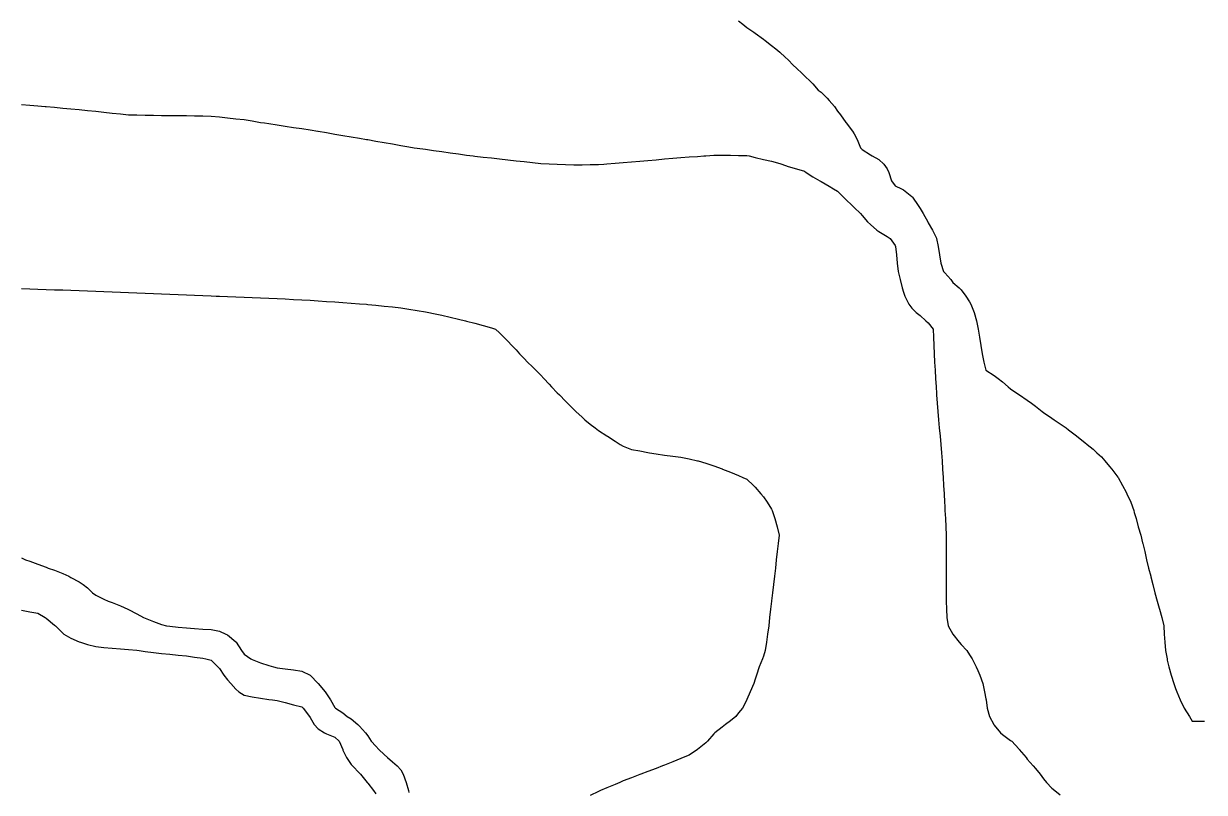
# Model space of a CAD drawing. Header units: inches. Extents: x -13671948.9 to -13671906.2, y 5686257.7 to 5686300.4.
# Drawn here: x -13671912.2 to -13671906.23, y 5686291.14 to 5686295.02 of the extents above; entities that cross this region are included whole.
import ezdxf

# ---------------------------------------------------------------- set-up
doc = ezdxf.new("R2010")
doc.units = ezdxf.units.IN
doc.header["$MEASUREMENT"] = 0

msp = doc.modelspace()

# ---------------------------------------------------------------- linework, layer by layer
for points in [[(-13671908.5836, 5686295.0383), (-13671908.5631, 5686295.0227), (-13671908.5419, 5686295.006), (-13671908.5066, 5686294.981), (-13671908.5002, 5686294.9766), (-13671908.4585, 5686294.9468), (-13671908.4486, 5686294.9393), (-13671908.4168, 5686294.9147), (-13671908.3952, 5686294.8976), (-13671908.3751, 5686294.8805), (-13671908.348, 5686294.8559), (-13671908.3334, 5686294.8417), (-13671908.3073, 5686294.8142), (-13671908.2917, 5686294.8), (-13671908.2618, 5686294.7725), (-13671908.25, 5686294.7615), (-13671908.218, 5686294.7308), (-13671908.2083, 5686294.7206), (-13671908.1812, 5686294.6891), (-13671908.1666, 5686294.6775), (-13671908.1359, 5686294.6474), (-13671908.1249, 5686294.6362), (-13671908.0988, 5686294.6057), (-13671908.0832, 5686294.5826), (-13671908.0687, 5686294.564), (-13671908.0415, 5686294.5251), (-13671908.0398, 5686294.5223), (-13671908.0077, 5686294.4806), (-13671907.9998, 5686294.4677), (-13671907.9848, 5686294.4389), (-13671907.9677, 5686294.3972), (-13671907.9581, 5686294.3887), (-13671907.9164, 5686294.3608), (-13671907.9083, 5686294.3555), (-13671907.8747, 5686294.3377), (-13671907.8488, 5686294.3138), (-13671907.833, 5686294.2898), (-13671907.8243, 5686294.2721), (-13671907.8103, 5686294.2304), (-13671907.7913, 5686294.2046), (-13671907.7592, 5686294.1887), (-13671907.7496, 5686294.1833), (-13671907.7079, 5686294.1501), (-13671907.705, 5686294.147), (-13671907.6757, 5686294.1053), (-13671907.6662, 5686294.0895), (-13671907.6498, 5686294.0636), (-13671907.6267, 5686294.022), (-13671907.6245, 5686294.0166), (-13671907.6022, 5686293.9803), (-13671907.5828, 5686293.939), (-13671907.5827, 5686293.9386), (-13671907.5737, 5686293.8969), (-13671907.5673, 5686293.8552), (-13671907.561, 5686293.8135), (-13671907.5481, 5686293.7718), (-13671907.5411, 5686293.7649), (-13671907.5105, 5686293.7301), (-13671907.4994, 5686293.7152), (-13671907.4677, 5686293.6884), (-13671907.4577, 5686293.6775), (-13671907.4344, 5686293.6467), (-13671907.416, 5686293.6179), (-13671907.4096, 5686293.605), (-13671907.3924, 5686293.5633), (-13671907.3811, 5686293.5216), (-13671907.3744, 5686293.488), (-13671907.3723, 5686293.4799), (-13671907.3659, 5686293.4382), (-13671907.3593, 5686293.3965), (-13671907.3526, 5686293.3548), (-13671907.344, 5686293.3131), (-13671907.3327, 5686293.2714), (-13671907.3327, 5686293.2712), (-13671907.291, 5686293.2444), (-13671907.2706, 5686293.2297), (-13671907.2493, 5686293.213), (-13671907.2206, 5686293.188), (-13671907.2076, 5686293.1771), (-13671907.1659, 5686293.1484), (-13671907.1627, 5686293.1463), (-13671907.1242, 5686293.1204), (-13671907.1021, 5686293.1046), (-13671907.0825, 5686293.0899), (-13671907.0475, 5686293.0629), (-13671907.0408, 5686293.0579), (-13671906.9991, 5686293.0292), (-13671906.988, 5686293.0212), (-13671906.9574, 5686293.001), (-13671906.9275, 5686292.9795), (-13671906.9157, 5686292.9706), (-13671906.874, 5686292.9392), (-13671906.8721, 5686292.9378), (-13671906.8323, 5686292.9064), (-13671906.82, 5686292.8961), (-13671906.7906, 5686292.8715), (-13671906.7716, 5686292.8544), (-13671906.7489, 5686292.833), (-13671906.7306, 5686292.8128), (-13671906.7072, 5686292.7853), (-13671906.6957, 5686292.7711), (-13671906.6655, 5686292.7308), (-13671906.6645, 5686292.7294), (-13671906.6411, 5686292.6877), (-13671906.6238, 5686292.6543), (-13671906.6197, 5686292.646), (-13671906.5999, 5686292.6043), (-13671906.585, 5686292.5626), (-13671906.5821, 5686292.5518), (-13671906.5735, 5686292.5209), (-13671906.5619, 5686292.4792), (-13671906.55, 5686292.4375), (-13671906.5404, 5686292.3989), (-13671906.5397, 5686292.3958), (-13671906.5297, 5686292.3541), (-13671906.5201, 5686292.3124), (-13671906.5102, 5686292.2707), (-13671906.4992, 5686292.229), (-13671906.4987, 5686292.227), (-13671906.4885, 5686292.1873), (-13671906.4779, 5686292.1456), (-13671906.4668, 5686292.1039), (-13671906.457, 5686292.068), (-13671906.4553, 5686292.0622), (-13671906.4433, 5686292.0205), (-13671906.4335, 5686291.9788), (-13671906.4307, 5686291.9371), (-13671906.4275, 5686291.8954), (-13671906.4238, 5686291.8537), (-13671906.4168, 5686291.812), (-13671906.4153, 5686291.8053), (-13671906.4071, 5686291.7703), (-13671906.396, 5686291.7286), (-13671906.383, 5686291.6869), (-13671906.3736, 5686291.662), (-13671906.3671, 5686291.6452), (-13671906.3496, 5686291.6036), (-13671906.3319, 5686291.5651), (-13671906.3297, 5686291.5619), (-13671906.3037, 5686291.5202), (-13671906.2902, 5686291.4956), (-13671906.2485, 5686291.4956), (-13671906.2277, 5686291.4956)], [(-13671912.2111, 5686294.6157), (-13671912.1695, 5686294.6123), (-13671912.1278, 5686294.6088), (-13671912.0917, 5686294.6057), (-13671912.0861, 5686294.6052), (-13671912.0444, 5686294.6015), (-13671912.0027, 5686294.5977), (-13671911.961, 5686294.5938), (-13671911.9193, 5686294.5898), (-13671911.8776, 5686294.5856), (-13671911.8359, 5686294.5813), (-13671911.7942, 5686294.577), (-13671911.7525, 5686294.5727), (-13671911.7108, 5686294.5682), (-13671911.6691, 5686294.5642), (-13671911.6614, 5686294.564), (-13671911.6274, 5686294.5632), (-13671911.5857, 5686294.5623), (-13671911.544, 5686294.5613), (-13671911.5023, 5686294.5606), (-13671911.4606, 5686294.5602), (-13671911.4189, 5686294.5597), (-13671911.3772, 5686294.5593), (-13671911.3355, 5686294.5585), (-13671911.2938, 5686294.5577), (-13671911.2521, 5686294.557), (-13671911.2104, 5686294.5542), (-13671911.1687, 5686294.5491), (-13671911.127, 5686294.544), (-13671911.0853, 5686294.5391), (-13671911.0436, 5686294.5324), (-13671911.002, 5686294.5255), (-13671910.9827, 5686294.5223), (-13671910.9603, 5686294.5193), (-13671910.9186, 5686294.5133), (-13671910.8769, 5686294.5066), (-13671910.8352, 5686294.5001), (-13671910.7935, 5686294.4937), (-13671910.7518, 5686294.487), (-13671910.713, 5686294.4806), (-13671910.7101, 5686294.4801), (-13671910.6684, 5686294.4733), (-13671910.6267, 5686294.4665), (-13671910.585, 5686294.4594), (-13671910.5433, 5686294.4522), (-13671910.5016, 5686294.4451), (-13671910.4658, 5686294.4389), (-13671910.4599, 5686294.4379), (-13671910.4182, 5686294.4307), (-13671910.3765, 5686294.4235), (-13671910.3348, 5686294.4162), (-13671910.2931, 5686294.409), (-13671910.2514, 5686294.4018), (-13671910.2253, 5686294.3972), (-13671910.2097, 5686294.395), (-13671910.168, 5686294.3891), (-13671910.1263, 5686294.3832), (-13671910.0846, 5686294.3773), (-13671910.0429, 5686294.3715), (-13671910.0012, 5686294.3657), (-13671909.9595, 5686294.36), (-13671909.926, 5686294.3555), (-13671909.9178, 5686294.3546), (-13671909.8761, 5686294.35), (-13671909.8344, 5686294.3453), (-13671909.7928, 5686294.3407), (-13671909.7511, 5686294.336), (-13671909.7094, 5686294.3314), (-13671909.6677, 5686294.3268), (-13671909.626, 5686294.3222), (-13671909.5843, 5686294.3177), (-13671909.5426, 5686294.3158), (-13671909.5011, 5686294.3138), (-13671909.5009, 5686294.3138), (-13671909.4592, 5686294.3118), (-13671909.4175, 5686294.3108), (-13671909.3758, 5686294.3111), (-13671909.3341, 5686294.3115), (-13671909.2924, 5686294.3118), (-13671909.265, 5686294.3138), (-13671909.2507, 5686294.3149), (-13671909.209, 5686294.3183), (-13671909.1673, 5686294.3218), (-13671909.1256, 5686294.3253), (-13671909.0839, 5686294.3291), (-13671909.0422, 5686294.3328), (-13671909.0005, 5686294.3365), (-13671908.9588, 5686294.3401), (-13671908.9171, 5686294.3436), (-13671908.8754, 5686294.3471), (-13671908.8337, 5686294.3504), (-13671908.792, 5686294.3533), (-13671908.7591, 5686294.3555), (-13671908.7503, 5686294.3561), (-13671908.7086, 5686294.3589), (-13671908.6669, 5686294.3595), (-13671908.6252, 5686294.3588), (-13671908.5836, 5686294.3582), (-13671908.5419, 5686294.3578), (-13671908.5301, 5686294.3555), (-13671908.5002, 5686294.3477), (-13671908.4585, 5686294.338), (-13671908.4168, 5686294.3294), (-13671908.3751, 5686294.3176), (-13671908.3655, 5686294.3138), (-13671908.3334, 5686294.3023), (-13671908.2917, 5686294.2896), (-13671908.25, 5686294.2788), (-13671908.2415, 5686294.2721), (-13671908.2083, 5686294.2503), (-13671908.1727, 5686294.2304), (-13671908.1666, 5686294.2262), (-13671908.1249, 5686294.2019), (-13671908.1036, 5686294.1887), (-13671908.0832, 5686294.1769), (-13671908.0532, 5686294.147), (-13671908.0415, 5686294.1357), (-13671908.0095, 5686294.1053), (-13671907.9998, 5686294.095), (-13671907.9676, 5686294.0636), (-13671907.9581, 5686294.0535), (-13671907.9311, 5686294.022), (-13671907.9164, 5686294.0081), (-13671907.8846, 5686293.9803), (-13671907.8747, 5686293.973), (-13671907.833, 5686293.9479), (-13671907.8166, 5686293.9386), (-13671907.7913, 5686293.902), (-13671907.7899, 5686293.8969), (-13671907.7854, 5686293.8552), (-13671907.781, 5686293.8135), (-13671907.7761, 5686293.7718), (-13671907.7672, 5686293.7301), (-13671907.7564, 5686293.6884), (-13671907.7496, 5686293.6663), (-13671907.7429, 5686293.6467), (-13671907.7219, 5686293.605), (-13671907.7079, 5686293.5861), (-13671907.686, 5686293.5633), (-13671907.6662, 5686293.5476), (-13671907.6367, 5686293.5216), (-13671907.6245, 5686293.5113), (-13671907.5996, 5686293.4799), (-13671907.5979, 5686293.4382), (-13671907.5963, 5686293.3965), (-13671907.5946, 5686293.3548), (-13671907.5926, 5686293.3131), (-13671907.5903, 5686293.2714), (-13671907.5878, 5686293.2297), (-13671907.5852, 5686293.188), (-13671907.5828, 5686293.1539), (-13671907.5823, 5686293.1463), (-13671907.5791, 5686293.1046), (-13671907.5758, 5686293.0629), (-13671907.5723, 5686293.0212), (-13671907.5686, 5686292.9795), (-13671907.5646, 5686292.9378), (-13671907.5604, 5686292.8961), (-13671907.5572, 5686292.8544), (-13671907.5545, 5686292.8128), (-13671907.5518, 5686292.7711), (-13671907.549, 5686292.7294), (-13671907.5468, 5686292.6877), (-13671907.5445, 5686292.646), (-13671907.5422, 5686292.6043), (-13671907.5411, 5686292.5845), (-13671907.54, 5686292.5626), (-13671907.5379, 5686292.5209), (-13671907.5358, 5686292.4792), (-13671907.5337, 5686292.4375), (-13671907.5336, 5686292.3958), (-13671907.5337, 5686292.3541), (-13671907.5337, 5686292.3124), (-13671907.5338, 5686292.2707), (-13671907.534, 5686292.229), (-13671907.5342, 5686292.1873), (-13671907.5344, 5686292.1456), (-13671907.5332, 5686292.1039), (-13671907.5315, 5686292.0622), (-13671907.5298, 5686292.0205), (-13671907.5243, 5686291.9788), (-13671907.5, 5686291.9371), (-13671907.4994, 5686291.9364), (-13671907.4679, 5686291.8954), (-13671907.4577, 5686291.8836), (-13671907.4301, 5686291.8537), (-13671907.416, 5686291.8318), (-13671907.4026, 5686291.812), (-13671907.3829, 5686291.7703), (-13671907.3744, 5686291.7533), (-13671907.3644, 5686291.7286), (-13671907.3484, 5686291.6869), (-13671907.3402, 5686291.6452), (-13671907.3327, 5686291.6086), (-13671907.3319, 5686291.6036), (-13671907.3259, 5686291.5619), (-13671907.3146, 5686291.5202), (-13671907.2924, 5686291.4785), (-13671907.291, 5686291.4763), (-13671907.2585, 5686291.4368), (-13671907.2493, 5686291.4283), (-13671907.2076, 5686291.399), (-13671907.2009, 5686291.3951), (-13671907.1659, 5686291.3556), (-13671907.1639, 5686291.3534), (-13671907.13, 5686291.3117), (-13671907.1242, 5686291.3048), (-13671907.0935, 5686291.27), (-13671907.0825, 5686291.2567), (-13671907.0579, 5686291.2283), (-13671907.0408, 5686291.2049), (-13671907.0261, 5686291.1866), (-13671906.9991, 5686291.1578), (-13671906.985, 5686291.1449), (-13671906.9574, 5686291.123)], [(-13671912.2111, 5686293.6845), (-13671912.1695, 5686293.6833), (-13671912.1278, 5686293.682), (-13671912.0861, 5686293.6805), (-13671912.0444, 5686293.679), (-13671912.0027, 5686293.6775), (-13671911.961, 5686293.6759), (-13671911.9193, 5686293.6743), (-13671911.8776, 5686293.6726), (-13671911.8359, 5686293.671), (-13671911.7942, 5686293.6694), (-13671911.7525, 5686293.6678), (-13671911.7108, 5686293.6662), (-13671911.6691, 5686293.6646), (-13671911.6274, 5686293.663), (-13671911.5857, 5686293.6613), (-13671911.544, 5686293.6596), (-13671911.5023, 5686293.658), (-13671911.4606, 5686293.6563), (-13671911.4189, 5686293.6546), (-13671911.3772, 5686293.6528), (-13671911.3355, 5686293.6511), (-13671911.2938, 5686293.6495), (-13671911.2521, 5686293.6478), (-13671911.226, 5686293.6467), (-13671911.2104, 5686293.646), (-13671911.1687, 5686293.6442), (-13671911.127, 5686293.6424), (-13671911.0853, 5686293.6406), (-13671911.0436, 5686293.6389), (-13671911.002, 5686293.6373), (-13671910.9603, 5686293.6356), (-13671910.9186, 5686293.6339), (-13671910.8769, 5686293.6319), (-13671910.8352, 5686293.63), (-13671910.7935, 5686293.6281), (-13671910.7518, 5686293.6254), (-13671910.7101, 5686293.6226), (-13671910.6684, 5686293.6197), (-13671910.6267, 5686293.6169), (-13671910.585, 5686293.6138), (-13671910.5433, 5686293.6108), (-13671910.5016, 5686293.6078), (-13671910.4666, 5686293.605), (-13671910.4599, 5686293.6044), (-13671910.4182, 5686293.6004), (-13671910.3765, 5686293.5964), (-13671910.3348, 5686293.5924), (-13671910.2931, 5686293.5865), (-13671910.2514, 5686293.5803), (-13671910.2097, 5686293.5739), (-13671910.168, 5686293.5668), (-13671910.1506, 5686293.5633), (-13671910.1263, 5686293.5583), (-13671910.0846, 5686293.5495), (-13671910.0429, 5686293.5403), (-13671910.0012, 5686293.5305), (-13671909.9649, 5686293.5216), (-13671909.9595, 5686293.5202), (-13671909.9178, 5686293.5094), (-13671909.8761, 5686293.498), (-13671909.8344, 5686293.4862), (-13671909.8129, 5686293.4799), (-13671909.7928, 5686293.46), (-13671909.7711, 5686293.4382), (-13671909.7511, 5686293.4177), (-13671909.7307, 5686293.3965), (-13671909.7094, 5686293.374), (-13671909.6915, 5686293.3548), (-13671909.6677, 5686293.3302), (-13671909.6514, 5686293.3131), (-13671909.626, 5686293.2881), (-13671909.6092, 5686293.2714), (-13671909.5843, 5686293.2462), (-13671909.5688, 5686293.2297), (-13671909.5426, 5686293.2015), (-13671909.5302, 5686293.188), (-13671909.5009, 5686293.1578), (-13671909.4898, 5686293.1463), (-13671909.4592, 5686293.115), (-13671909.4487, 5686293.1046), (-13671909.4175, 5686293.0736), (-13671909.4065, 5686293.0629), (-13671909.3758, 5686293.0343), (-13671909.3617, 5686293.0212), (-13671909.3341, 5686292.9988), (-13671909.3093, 5686292.9795), (-13671909.2924, 5686292.9668), (-13671909.2507, 5686292.9401), (-13671909.2471, 5686292.9378), (-13671909.209, 5686292.913), (-13671909.1837, 5686292.8961), (-13671909.1673, 5686292.8879), (-13671909.1256, 5686292.8712), (-13671909.0839, 5686292.8637), (-13671909.0422, 5686292.8558), (-13671909.0353, 5686292.8544), (-13671909.0005, 5686292.8481), (-13671908.9588, 5686292.8424), (-13671908.9171, 5686292.837), (-13671908.8754, 5686292.831), (-13671908.8337, 5686292.8239), (-13671908.792, 5686292.8137), (-13671908.7884, 5686292.8128), (-13671908.7503, 5686292.8019), (-13671908.7086, 5686292.7881), (-13671908.6669, 5686292.7719), (-13671908.6648, 5686292.7711), (-13671908.6252, 5686292.7553), (-13671908.5836, 5686292.7383), (-13671908.562, 5686292.7294), (-13671908.5419, 5686292.7209), (-13671908.5078, 5686292.6877), (-13671908.5002, 5686292.6796), (-13671908.4706, 5686292.646), (-13671908.4585, 5686292.6308), (-13671908.4385, 5686292.6043), (-13671908.4168, 5686292.5687), (-13671908.4142, 5686292.5626), (-13671908.4003, 5686292.5209), (-13671908.3886, 5686292.4792), (-13671908.3787, 5686292.4375), (-13671908.3835, 5686292.3958), (-13671908.3885, 5686292.3541), (-13671908.3931, 5686292.3124), (-13671908.3978, 5686292.2707), (-13671908.4029, 5686292.229), (-13671908.4076, 5686292.1873), (-13671908.4122, 5686292.1456), (-13671908.4168, 5686292.1057), (-13671908.417, 5686292.1039), (-13671908.4219, 5686292.0622), (-13671908.4267, 5686292.0205), (-13671908.4315, 5686291.9788), (-13671908.4373, 5686291.9371), (-13671908.443, 5686291.8954), (-13671908.4487, 5686291.8537), (-13671908.4585, 5686291.8254), (-13671908.4628, 5686291.812), (-13671908.4795, 5686291.7703), (-13671908.4938, 5686291.7286), (-13671908.5002, 5686291.7086), (-13671908.5066, 5686291.6869), (-13671908.5254, 5686291.6452), (-13671908.5419, 5686291.6056), (-13671908.5429, 5686291.6036), (-13671908.5646, 5686291.5619), (-13671908.5836, 5686291.538), (-13671908.5981, 5686291.5202), (-13671908.6252, 5686291.4976), (-13671908.6499, 5686291.4785), (-13671908.6669, 5686291.4659), (-13671908.7032, 5686291.4368), (-13671908.7086, 5686291.4322), (-13671908.741, 5686291.3951), (-13671908.7503, 5686291.387), (-13671908.7918, 5686291.3534), (-13671908.792, 5686291.3532), (-13671908.8337, 5686291.325), (-13671908.8648, 5686291.3117), (-13671908.8754, 5686291.3071), (-13671908.9171, 5686291.2905), (-13671908.9588, 5686291.2736), (-13671908.9682, 5686291.27), (-13671909.0005, 5686291.2571), (-13671909.0422, 5686291.2422), (-13671909.0783, 5686291.2283), (-13671909.0839, 5686291.2261), (-13671909.1256, 5686291.2101), (-13671909.1673, 5686291.1936), (-13671909.1844, 5686291.1866), (-13671909.209, 5686291.1764), (-13671909.2507, 5686291.1586), (-13671909.2817, 5686291.1449), (-13671909.2924, 5686291.1401), (-13671909.3341, 5686291.1198)], [(-13671912.2111, 5686292.3218), (-13671912.1908, 5686292.3124), (-13671912.1695, 5686292.3049), (-13671912.1278, 5686292.2904), (-13671912.0861, 5686292.2747), (-13671912.0764, 5686292.2707), (-13671912.0444, 5686292.26), (-13671912.0027, 5686292.2434), (-13671911.9715, 5686292.229), (-13671911.961, 5686292.2235), (-13671911.9193, 5686292.2003), (-13671911.8999, 5686292.1873), (-13671911.8776, 5686292.17), (-13671911.8512, 5686292.1456), (-13671911.8359, 5686292.134), (-13671911.7942, 5686292.1131), (-13671911.7724, 5686292.1039), (-13671911.7525, 5686292.096), (-13671911.7108, 5686292.0789), (-13671911.6729, 5686292.0622), (-13671911.6691, 5686292.0605), (-13671911.6274, 5686292.039), (-13671911.5945, 5686292.0205), (-13671911.5857, 5686292.0169), (-13671911.544, 5686291.9996), (-13671911.5023, 5686291.9856), (-13671911.4782, 5686291.9788), (-13671911.4606, 5686291.9768), (-13671911.4189, 5686291.9721), (-13671911.3772, 5686291.9676), (-13671911.3355, 5686291.9649), (-13671911.2938, 5686291.9621), (-13671911.2521, 5686291.9592), (-13671911.2104, 5686291.9515), (-13671911.1776, 5686291.9371), (-13671911.1687, 5686291.9322), (-13671911.127, 5686291.8982), (-13671911.1246, 5686291.8954), (-13671911.098, 5686291.8537), (-13671911.0853, 5686291.8355), (-13671911.0507, 5686291.812), (-13671911.0436, 5686291.8084), (-13671911.002, 5686291.792), (-13671910.9603, 5686291.777), (-13671910.9359, 5686291.7703), (-13671910.9186, 5686291.7657), (-13671910.8769, 5686291.7607), (-13671910.8352, 5686291.7553), (-13671910.7935, 5686291.7493), (-13671910.7518, 5686291.7288), (-13671910.7515, 5686291.7286), (-13671910.7106, 5686291.6869), (-13671910.7101, 5686291.6864), (-13671910.6757, 5686291.6452), (-13671910.6684, 5686291.6348), (-13671910.6474, 5686291.6036), (-13671910.6267, 5686291.5656), (-13671910.6226, 5686291.5619), (-13671910.585, 5686291.5379), (-13671910.5632, 5686291.5202), (-13671910.5433, 5686291.5072), (-13671910.5091, 5686291.4785), (-13671910.5016, 5686291.4707), (-13671910.4703, 5686291.4368), (-13671910.4599, 5686291.4218), (-13671910.4426, 5686291.3951), (-13671910.4182, 5686291.3689), (-13671910.4036, 5686291.3534), (-13671910.3765, 5686291.3275), (-13671910.3592, 5686291.3117), (-13671910.3348, 5686291.2902), (-13671910.3102, 5686291.27), (-13671910.2931, 5686291.2492), (-13671910.2798, 5686291.2283), (-13671910.2649, 5686291.1866), (-13671910.2537, 5686291.1449), (-13671910.2514, 5686291.1347)], [(-13671912.2111, 5686292.0573), (-13671912.1695, 5686292.0501), (-13671912.1278, 5686292.0432), (-13671912.0915, 5686292.0205), (-13671912.0861, 5686292.0165), (-13671912.0444, 5686291.9826), (-13671912.0398, 5686291.9788), (-13671912.0027, 5686291.9419), (-13671911.9962, 5686291.9371), (-13671911.961, 5686291.9154), (-13671911.9193, 5686291.8978), (-13671911.9126, 5686291.8954), (-13671911.8776, 5686291.8845), (-13671911.8359, 5686291.8742), (-13671911.7942, 5686291.869), (-13671911.7525, 5686291.8654), (-13671911.7108, 5686291.862), (-13671911.6691, 5686291.8586), (-13671911.6274, 5686291.8547), (-13671911.6167, 5686291.8537), (-13671911.5857, 5686291.849), (-13671911.544, 5686291.843), (-13671911.5023, 5686291.8383), (-13671911.4606, 5686291.8345), (-13671911.4189, 5686291.8308), (-13671911.3772, 5686291.8272), (-13671911.3355, 5686291.8207), (-13671911.2938, 5686291.8143), (-13671911.279, 5686291.812), (-13671911.2521, 5686291.8051), (-13671911.2182, 5686291.7703), (-13671911.2104, 5686291.7634), (-13671911.1878, 5686291.7286), (-13671911.1687, 5686291.7045), (-13671911.1523, 5686291.6869), (-13671911.127, 5686291.6577), (-13671911.1122, 5686291.6452), (-13671911.0853, 5686291.6282), (-13671911.0436, 5686291.6187), (-13671911.002, 5686291.6121), (-13671910.9603, 5686291.6065), (-13671910.9413, 5686291.6036), (-13671910.9186, 5686291.6001), (-13671910.8769, 5686291.5899), (-13671910.8352, 5686291.5791), (-13671910.7935, 5686291.5679), (-13671910.7869, 5686291.5619), (-13671910.7548, 5686291.5202), (-13671910.7518, 5686291.5149), (-13671910.7301, 5686291.4785), (-13671910.7101, 5686291.4577), (-13671910.6778, 5686291.4368), (-13671910.6684, 5686291.4324), (-13671910.6267, 5686291.4153), (-13671910.6038, 5686291.3951), (-13671910.5865, 5686291.3534), (-13671910.585, 5686291.3496), (-13671910.567, 5686291.3117), (-13671910.5433, 5686291.2771), (-13671910.5371, 5686291.27), (-13671910.5016, 5686291.2339), (-13671910.4959, 5686291.2283), (-13671910.463, 5686291.1866), (-13671910.4599, 5686291.1832), (-13671910.4309, 5686291.1449), (-13671910.4182, 5686291.1294)]]:
    msp.add_lwpolyline(points)

doc.saveas('drawing.dxf')
